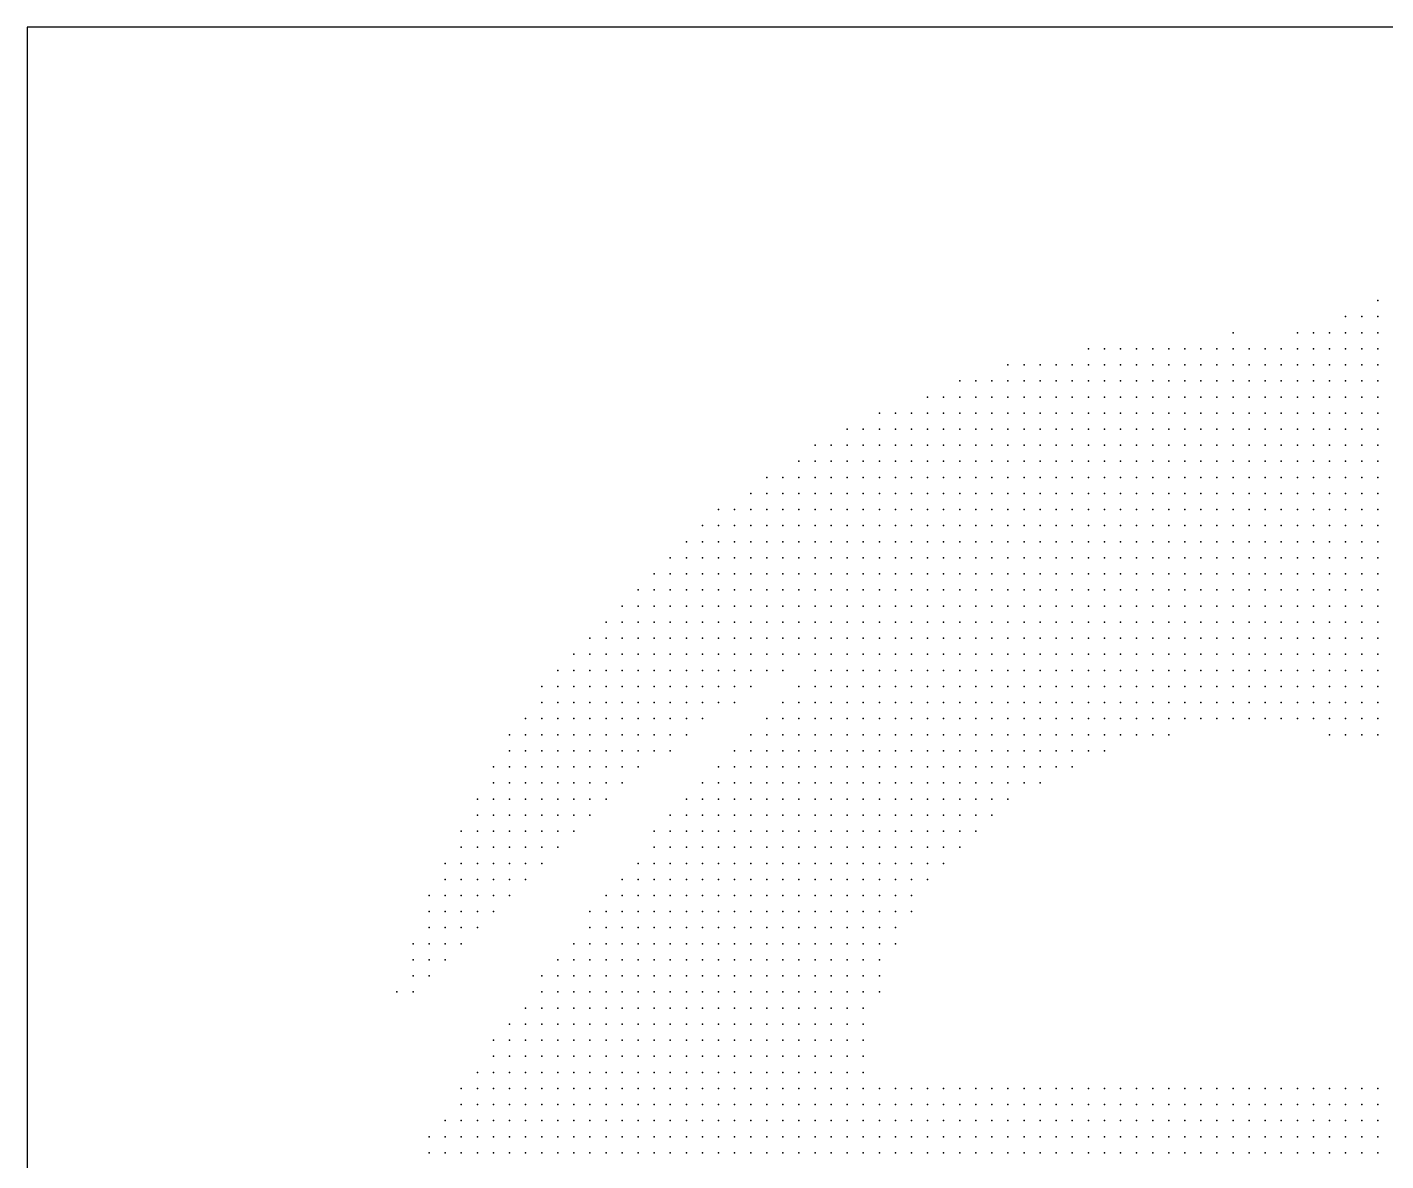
# Model space of a CAD drawing. Header units: millimetres. Extents: x 2848 to 6961, y 1568 to 7914.
# Drawn here: x 3748.3 to 3832.8, y 1649.8 to 1720.3 of the extents above; entities that cross this region are included whole.
import ezdxf

# ---------------------------------------------------------------- set-up
doc = ezdxf.new("R2010")
doc.units = ezdxf.units.MM
doc.header["$PDSIZE"] = -2

msp = doc.modelspace()

# ---------------------------------------------------------------- linework, layer by layer
msp.add_lwpolyline([(3748.282, 1580.289), (3888.282, 1580.289), (3888.282, 1720.289), (3748.282, 1720.289)], close=True)
at = {"color": 140, "true_color": 0x1fbbec}
for p in [(3832.282, 1703.289), (3830.282, 1702.289), (3831.282, 1702.289), (3832.282, 1702.289), (3823.282, 1701.289), (3827.282, 1701.289), (3828.282, 1701.289), (3829.282, 1701.289), (3830.282, 1701.289), (3831.282, 1701.289), (3832.282, 1701.289), (3814.282, 1700.289), (3815.282, 1700.289), (3816.282, 1700.289), (3817.282, 1700.289), (3818.282, 1700.289), (3819.282, 1700.289), (3820.282, 1700.289), (3821.282, 1700.289), (3822.282, 1700.289), (3823.282, 1700.289), (3824.282, 1700.289), (3825.282, 1700.289), (3826.282, 1700.289), (3827.282, 1700.289), (3828.282, 1700.289), (3829.282, 1700.289), (3830.282, 1700.289), (3831.282, 1700.289), (3832.282, 1700.289), (3809.282, 1699.289), (3810.282, 1699.289), (3811.282, 1699.289), (3812.282, 1699.289), (3813.282, 1699.289), (3814.282, 1699.289), (3815.282, 1699.289), (3816.282, 1699.289), (3817.282, 1699.289), (3818.282, 1699.289), (3819.282, 1699.289), (3820.282, 1699.289), (3821.282, 1699.289), (3822.282, 1699.289), (3823.282, 1699.289), (3824.282, 1699.289), (3825.282, 1699.289), (3826.282, 1699.289), (3827.282, 1699.289), (3828.282, 1699.289), (3829.282, 1699.289), (3830.282, 1699.289), (3831.282, 1699.289), (3832.282, 1699.289), (3806.282, 1698.289), (3807.282, 1698.289), (3808.282, 1698.289), (3809.282, 1698.289), (3810.282, 1698.289), (3811.282, 1698.289), (3812.282, 1698.289), (3813.282, 1698.289), (3814.282, 1698.289), (3815.282, 1698.289), (3816.282, 1698.289), (3817.282, 1698.289), (3818.282, 1698.289), (3819.282, 1698.289), (3820.282, 1698.289), (3821.282, 1698.289), (3822.282, 1698.289), (3823.282, 1698.289), (3824.282, 1698.289), (3825.282, 1698.289), (3826.282, 1698.289), (3827.282, 1698.289), (3828.282, 1698.289), (3829.282, 1698.289), (3830.282, 1698.289), (3831.282, 1698.289), (3832.282, 1698.289), (3804.282, 1697.289), (3805.282, 1697.289), (3806.282, 1697.289), (3807.282, 1697.289), (3808.282, 1697.289), (3809.282, 1697.289), (3810.282, 1697.289), (3811.282, 1697.289), (3812.282, 1697.289), (3813.282, 1697.289), (3814.282, 1697.289), (3815.282, 1697.289), (3816.282, 1697.289), (3817.282, 1697.289), (3818.282, 1697.289), (3819.282, 1697.289), (3820.282, 1697.289), (3821.282, 1697.289), (3822.282, 1697.289), (3823.282, 1697.289), (3824.282, 1697.289), (3825.282, 1697.289), (3826.282, 1697.289), (3827.282, 1697.289), (3828.282, 1697.289), (3829.282, 1697.289), (3830.282, 1697.289), (3831.282, 1697.289), (3832.282, 1697.289), (3801.282, 1696.289), (3802.282, 1696.289), (3803.282, 1696.289), (3804.282, 1696.289), (3805.282, 1696.289), (3806.282, 1696.289), (3807.282, 1696.289), (3808.282, 1696.289), (3809.282, 1696.289), (3810.282, 1696.289), (3811.282, 1696.289), (3812.282, 1696.289), (3813.282, 1696.289), (3814.282, 1696.289), (3815.282, 1696.289), (3816.282, 1696.289), (3817.282, 1696.289), (3818.282, 1696.289), (3819.282, 1696.289), (3820.282, 1696.289), (3821.282, 1696.289), (3822.282, 1696.289), (3823.282, 1696.289), (3824.282, 1696.289), (3825.282, 1696.289), (3826.282, 1696.289), (3827.282, 1696.289), (3828.282, 1696.289), (3829.282, 1696.289), (3830.282, 1696.289), (3831.282, 1696.289), (3832.282, 1696.289), (3799.282, 1695.289), (3800.282, 1695.289), (3801.282, 1695.289), (3802.282, 1695.289), (3803.282, 1695.289), (3804.282, 1695.289), (3805.282, 1695.289), (3806.282, 1695.289), (3807.282, 1695.289), (3808.282, 1695.289), (3809.282, 1695.289), (3810.282, 1695.289), (3811.282, 1695.289), (3812.282, 1695.289), (3813.282, 1695.289), (3814.282, 1695.289), (3815.282, 1695.289), (3816.282, 1695.289), (3817.282, 1695.289), (3818.282, 1695.289), (3819.282, 1695.289), (3820.282, 1695.289), (3821.282, 1695.289), (3822.282, 1695.289), (3823.282, 1695.289), (3824.282, 1695.289), (3825.282, 1695.289), (3826.282, 1695.289), (3827.282, 1695.289), (3828.282, 1695.289), (3829.282, 1695.289), (3830.282, 1695.289), (3831.282, 1695.289), (3832.282, 1695.289), (3797.282, 1694.289), (3798.282, 1694.289), (3799.282, 1694.289), (3800.282, 1694.289), (3801.282, 1694.289), (3802.282, 1694.289), (3803.282, 1694.289), (3804.282, 1694.289), (3805.282, 1694.289), (3806.282, 1694.289), (3807.282, 1694.289), (3808.282, 1694.289), (3809.282, 1694.289), (3810.282, 1694.289), (3811.282, 1694.289), (3812.282, 1694.289), (3813.282, 1694.289), (3814.282, 1694.289), (3815.282, 1694.289), (3816.282, 1694.289), (3817.282, 1694.289), (3818.282, 1694.289), (3819.282, 1694.289), (3820.282, 1694.289), (3821.282, 1694.289), (3822.282, 1694.289), (3823.282, 1694.289), (3824.282, 1694.289), (3825.282, 1694.289), (3826.282, 1694.289), (3827.282, 1694.289), (3828.282, 1694.289), (3829.282, 1694.289), (3830.282, 1694.289), (3831.282, 1694.289), (3832.282, 1694.289), (3796.282, 1693.289), (3797.282, 1693.289), (3798.282, 1693.289), (3799.282, 1693.289), (3800.282, 1693.289), (3801.282, 1693.289), (3802.282, 1693.289), (3803.282, 1693.289), (3804.282, 1693.289), (3805.282, 1693.289), (3806.282, 1693.289), (3807.282, 1693.289), (3808.282, 1693.289), (3809.282, 1693.289), (3810.282, 1693.289), (3811.282, 1693.289), (3812.282, 1693.289), (3813.282, 1693.289), (3814.282, 1693.289), (3815.282, 1693.289), (3816.282, 1693.289), (3817.282, 1693.289), (3818.282, 1693.289), (3819.282, 1693.289), (3820.282, 1693.289), (3821.282, 1693.289), (3822.282, 1693.289), (3823.282, 1693.289), (3824.282, 1693.289), (3825.282, 1693.289), (3826.282, 1693.289), (3827.282, 1693.289), (3828.282, 1693.289), (3829.282, 1693.289), (3830.282, 1693.289), (3831.282, 1693.289), (3832.282, 1693.289), (3794.282, 1692.289), (3795.282, 1692.289), (3796.282, 1692.289), (3797.282, 1692.289), (3798.282, 1692.289), (3799.282, 1692.289), (3800.282, 1692.289), (3801.282, 1692.289), (3802.282, 1692.289), (3803.282, 1692.289), (3804.282, 1692.289), (3805.282, 1692.289), (3806.282, 1692.289), (3807.282, 1692.289), (3808.282, 1692.289), (3809.282, 1692.289), (3810.282, 1692.289), (3811.282, 1692.289), (3812.282, 1692.289), (3813.282, 1692.289), (3814.282, 1692.289), (3815.282, 1692.289), (3816.282, 1692.289), (3817.282, 1692.289), (3818.282, 1692.289), (3819.282, 1692.289), (3820.282, 1692.289), (3821.282, 1692.289), (3822.282, 1692.289), (3823.282, 1692.289), (3824.282, 1692.289), (3825.282, 1692.289), (3826.282, 1692.289), (3827.282, 1692.289), (3828.282, 1692.289), (3829.282, 1692.289), (3830.282, 1692.289), (3831.282, 1692.289), (3832.282, 1692.289), (3793.282, 1691.289), (3794.282, 1691.289), (3795.282, 1691.289), (3796.282, 1691.289), (3797.282, 1691.289), (3798.282, 1691.289), (3799.282, 1691.289), (3800.282, 1691.289), (3801.282, 1691.289), (3802.282, 1691.289), (3803.282, 1691.289), (3804.282, 1691.289), (3805.282, 1691.289), (3806.282, 1691.289), (3807.282, 1691.289), (3808.282, 1691.289), (3809.282, 1691.289), (3810.282, 1691.289), (3811.282, 1691.289), (3812.282, 1691.289), (3813.282, 1691.289), (3814.282, 1691.289), (3815.282, 1691.289), (3816.282, 1691.289), (3817.282, 1691.289), (3818.282, 1691.289), (3819.282, 1691.289), (3820.282, 1691.289), (3821.282, 1691.289), (3822.282, 1691.289), (3823.282, 1691.289), (3824.282, 1691.289), (3825.282, 1691.289), (3826.282, 1691.289), (3827.282, 1691.289), (3828.282, 1691.289), (3829.282, 1691.289), (3830.282, 1691.289), (3831.282, 1691.289), (3832.282, 1691.289), (3791.282, 1690.289), (3792.282, 1690.289), (3793.282, 1690.289), (3794.282, 1690.289), (3795.282, 1690.289), (3796.282, 1690.289), (3797.282, 1690.289), (3798.282, 1690.289), (3799.282, 1690.289), (3800.282, 1690.289), (3801.282, 1690.289), (3802.282, 1690.289), (3803.282, 1690.289), (3804.282, 1690.289), (3805.282, 1690.289), (3806.282, 1690.289), (3807.282, 1690.289), (3808.282, 1690.289), (3809.282, 1690.289), (3810.282, 1690.289), (3811.282, 1690.289), (3812.282, 1690.289), (3813.282, 1690.289), (3814.282, 1690.289), (3815.282, 1690.289), (3816.282, 1690.289), (3817.282, 1690.289), (3818.282, 1690.289), (3819.282, 1690.289), (3820.282, 1690.289), (3821.282, 1690.289), (3822.282, 1690.289), (3823.282, 1690.289), (3824.282, 1690.289), (3825.282, 1690.289), (3826.282, 1690.289), (3827.282, 1690.289), (3828.282, 1690.289), (3829.282, 1690.289), (3830.282, 1690.289), (3831.282, 1690.289), (3832.282, 1690.289), (3790.282, 1689.289), (3791.282, 1689.289), (3792.282, 1689.289), (3793.282, 1689.289), (3794.282, 1689.289), (3795.282, 1689.289), (3796.282, 1689.289), (3797.282, 1689.289), (3798.282, 1689.289), (3799.282, 1689.289), (3800.282, 1689.289), (3801.282, 1689.289), (3802.282, 1689.289), (3803.282, 1689.289), (3804.282, 1689.289), (3805.282, 1689.289), (3806.282, 1689.289), (3807.282, 1689.289), (3808.282, 1689.289), (3809.282, 1689.289), (3810.282, 1689.289), (3811.282, 1689.289), (3812.282, 1689.289), (3813.282, 1689.289), (3814.282, 1689.289), (3815.282, 1689.289), (3816.282, 1689.289), (3817.282, 1689.289), (3818.282, 1689.289), (3819.282, 1689.289), (3820.282, 1689.289), (3821.282, 1689.289), (3822.282, 1689.289), (3823.282, 1689.289), (3824.282, 1689.289), (3825.282, 1689.289), (3826.282, 1689.289), (3827.282, 1689.289), (3828.282, 1689.289), (3829.282, 1689.289), (3830.282, 1689.289), (3831.282, 1689.289), (3832.282, 1689.289), (3789.282, 1688.289), (3790.282, 1688.289), (3791.282, 1688.289), (3792.282, 1688.289), (3793.282, 1688.289), (3794.282, 1688.289), (3795.282, 1688.289), (3796.282, 1688.289), (3797.282, 1688.289), (3798.282, 1688.289), (3799.282, 1688.289), (3800.282, 1688.289), (3801.282, 1688.289), (3802.282, 1688.289), (3803.282, 1688.289), (3804.282, 1688.289), (3805.282, 1688.289), (3806.282, 1688.289), (3807.282, 1688.289), (3808.282, 1688.289), (3809.282, 1688.289), (3810.282, 1688.289), (3811.282, 1688.289), (3812.282, 1688.289), (3813.282, 1688.289), (3814.282, 1688.289), (3815.282, 1688.289), (3816.282, 1688.289), (3817.282, 1688.289), (3818.282, 1688.289), (3819.282, 1688.289), (3820.282, 1688.289), (3821.282, 1688.289), (3822.282, 1688.289), (3823.282, 1688.289), (3824.282, 1688.289), (3825.282, 1688.289), (3826.282, 1688.289), (3827.282, 1688.289), (3828.282, 1688.289), (3829.282, 1688.289), (3830.282, 1688.289), (3831.282, 1688.289), (3832.282, 1688.289), (3788.282, 1687.289), (3789.282, 1687.289), (3790.282, 1687.289), (3791.282, 1687.289), (3792.282, 1687.289), (3793.282, 1687.289), (3794.282, 1687.289), (3795.282, 1687.289), (3796.282, 1687.289), (3797.282, 1687.289), (3798.282, 1687.289), (3799.282, 1687.289), (3800.282, 1687.289), (3801.282, 1687.289), (3802.282, 1687.289), (3803.282, 1687.289), (3804.282, 1687.289), (3805.282, 1687.289), (3806.282, 1687.289), (3807.282, 1687.289), (3808.282, 1687.289), (3809.282, 1687.289), (3810.282, 1687.289), (3811.282, 1687.289), (3812.282, 1687.289), (3813.282, 1687.289), (3814.282, 1687.289), (3815.282, 1687.289), (3816.282, 1687.289), (3817.282, 1687.289), (3818.282, 1687.289), (3819.282, 1687.289), (3820.282, 1687.289), (3821.282, 1687.289), (3822.282, 1687.289), (3823.282, 1687.289), (3824.282, 1687.289), (3825.282, 1687.289), (3826.282, 1687.289), (3827.282, 1687.289), (3828.282, 1687.289), (3829.282, 1687.289), (3830.282, 1687.289), (3831.282, 1687.289), (3832.282, 1687.289), (3787.282, 1686.289), (3788.282, 1686.289), (3789.282, 1686.289), (3790.282, 1686.289), (3791.282, 1686.289), (3792.282, 1686.289), (3793.282, 1686.289), (3794.282, 1686.289), (3795.282, 1686.289), (3796.282, 1686.289), (3797.282, 1686.289), (3798.282, 1686.289), (3799.282, 1686.289), (3800.282, 1686.289), (3801.282, 1686.289), (3802.282, 1686.289), (3803.282, 1686.289), (3804.282, 1686.289), (3805.282, 1686.289), (3806.282, 1686.289), (3807.282, 1686.289), (3808.282, 1686.289), (3809.282, 1686.289), (3810.282, 1686.289), (3811.282, 1686.289), (3812.282, 1686.289), (3813.282, 1686.289), (3814.282, 1686.289), (3815.282, 1686.289), (3816.282, 1686.289), (3817.282, 1686.289), (3818.282, 1686.289), (3819.282, 1686.289), (3820.282, 1686.289), (3821.282, 1686.289), (3822.282, 1686.289), (3823.282, 1686.289), (3824.282, 1686.289), (3825.282, 1686.289), (3826.282, 1686.289), (3827.282, 1686.289), (3828.282, 1686.289), (3829.282, 1686.289), (3830.282, 1686.289), (3831.282, 1686.289), (3832.282, 1686.289), (3786.282, 1685.289), (3787.282, 1685.289), (3788.282, 1685.289), (3789.282, 1685.289), (3790.282, 1685.289), (3791.282, 1685.289), (3792.282, 1685.289), (3793.282, 1685.289), (3794.282, 1685.289), (3795.282, 1685.289), (3796.282, 1685.289), (3797.282, 1685.289), (3798.282, 1685.289), (3799.282, 1685.289), (3800.282, 1685.289), (3801.282, 1685.289), (3802.282, 1685.289), (3803.282, 1685.289), (3804.282, 1685.289), (3805.282, 1685.289), (3806.282, 1685.289), (3807.282, 1685.289), (3808.282, 1685.289), (3809.282, 1685.289), (3810.282, 1685.289), (3811.282, 1685.289), (3812.282, 1685.289), (3813.282, 1685.289), (3814.282, 1685.289), (3815.282, 1685.289), (3816.282, 1685.289), (3817.282, 1685.289), (3818.282, 1685.289), (3819.282, 1685.289), (3820.282, 1685.289), (3821.282, 1685.289), (3822.282, 1685.289), (3823.282, 1685.289), (3824.282, 1685.289), (3825.282, 1685.289), (3826.282, 1685.289), (3827.282, 1685.289), (3828.282, 1685.289), (3829.282, 1685.289), (3830.282, 1685.289), (3831.282, 1685.289), (3832.282, 1685.289), (3785.282, 1684.289), (3786.282, 1684.289), (3787.282, 1684.289), (3788.282, 1684.289), (3789.282, 1684.289), (3790.282, 1684.289), (3791.282, 1684.289), (3792.282, 1684.289), (3793.282, 1684.289), (3794.282, 1684.289), (3795.282, 1684.289), (3796.282, 1684.289), (3797.282, 1684.289), (3798.282, 1684.289), (3799.282, 1684.289), (3800.282, 1684.289), (3801.282, 1684.289), (3802.282, 1684.289), (3803.282, 1684.289), (3804.282, 1684.289), (3805.282, 1684.289), (3806.282, 1684.289), (3807.282, 1684.289), (3808.282, 1684.289), (3809.282, 1684.289), (3810.282, 1684.289), (3811.282, 1684.289), (3812.282, 1684.289), (3813.282, 1684.289), (3814.282, 1684.289), (3815.282, 1684.289), (3816.282, 1684.289), (3817.282, 1684.289), (3818.282, 1684.289), (3819.282, 1684.289), (3820.282, 1684.289), (3821.282, 1684.289), (3822.282, 1684.289), (3823.282, 1684.289), (3824.282, 1684.289), (3825.282, 1684.289), (3826.282, 1684.289), (3827.282, 1684.289), (3828.282, 1684.289), (3829.282, 1684.289), (3830.282, 1684.289), (3831.282, 1684.289), (3832.282, 1684.289), (3784.282, 1683.289), (3785.282, 1683.289), (3786.282, 1683.289), (3787.282, 1683.289), (3788.282, 1683.289), (3789.282, 1683.289), (3790.282, 1683.289), (3791.282, 1683.289), (3792.282, 1683.289), (3793.282, 1683.289), (3794.282, 1683.289), (3795.282, 1683.289), (3796.282, 1683.289), (3797.282, 1683.289), (3798.282, 1683.289), (3799.282, 1683.289), (3800.282, 1683.289), (3801.282, 1683.289), (3802.282, 1683.289), (3803.282, 1683.289), (3804.282, 1683.289), (3805.282, 1683.289), (3806.282, 1683.289), (3807.282, 1683.289), (3808.282, 1683.289), (3809.282, 1683.289), (3810.282, 1683.289), (3811.282, 1683.289), (3812.282, 1683.289), (3813.282, 1683.289), (3814.282, 1683.289), (3815.282, 1683.289), (3816.282, 1683.289), (3817.282, 1683.289), (3818.282, 1683.289), (3819.282, 1683.289), (3820.282, 1683.289), (3821.282, 1683.289), (3822.282, 1683.289), (3823.282, 1683.289), (3824.282, 1683.289), (3825.282, 1683.289), (3826.282, 1683.289), (3827.282, 1683.289), (3828.282, 1683.289), (3829.282, 1683.289), (3830.282, 1683.289), (3831.282, 1683.289), (3832.282, 1683.289), (3783.282, 1682.289), (3784.282, 1682.289), (3785.282, 1682.289), (3786.282, 1682.289), (3787.282, 1682.289), (3788.282, 1682.289), (3789.282, 1682.289), (3790.282, 1682.289), (3791.282, 1682.289), (3792.282, 1682.289), (3793.282, 1682.289), (3794.282, 1682.289), (3795.282, 1682.289), (3796.282, 1682.289), (3797.282, 1682.289), (3798.282, 1682.289), (3799.282, 1682.289), (3800.282, 1682.289), (3801.282, 1682.289), (3802.282, 1682.289), (3803.282, 1682.289), (3804.282, 1682.289), (3805.282, 1682.289), (3806.282, 1682.289), (3807.282, 1682.289), (3808.282, 1682.289), (3809.282, 1682.289), (3810.282, 1682.289), (3811.282, 1682.289), (3812.282, 1682.289), (3813.282, 1682.289), (3814.282, 1682.289), (3815.282, 1682.289), (3816.282, 1682.289), (3817.282, 1682.289), (3818.282, 1682.289), (3819.282, 1682.289), (3820.282, 1682.289), (3821.282, 1682.289), (3822.282, 1682.289), (3823.282, 1682.289), (3824.282, 1682.289), (3825.282, 1682.289), (3826.282, 1682.289), (3827.282, 1682.289), (3828.282, 1682.289), (3829.282, 1682.289), (3830.282, 1682.289), (3831.282, 1682.289), (3832.282, 1682.289), (3782.282, 1681.289), (3783.282, 1681.289), (3784.282, 1681.289), (3785.282, 1681.289), (3786.282, 1681.289), (3787.282, 1681.289), (3788.282, 1681.289), (3789.282, 1681.289), (3790.282, 1681.289), (3791.282, 1681.289), (3792.282, 1681.289), (3793.282, 1681.289), (3794.282, 1681.289), (3795.282, 1681.289), (3796.282, 1681.289), (3797.282, 1681.289), (3798.282, 1681.289), (3799.282, 1681.289), (3800.282, 1681.289), (3801.282, 1681.289), (3802.282, 1681.289), (3803.282, 1681.289), (3804.282, 1681.289), (3805.282, 1681.289), (3806.282, 1681.289), (3807.282, 1681.289), (3808.282, 1681.289), (3809.282, 1681.289), (3810.282, 1681.289), (3811.282, 1681.289), (3812.282, 1681.289), (3813.282, 1681.289), (3814.282, 1681.289), (3815.282, 1681.289), (3816.282, 1681.289), (3817.282, 1681.289), (3818.282, 1681.289), (3819.282, 1681.289), (3820.282, 1681.289), (3821.282, 1681.289), (3822.282, 1681.289), (3823.282, 1681.289), (3824.282, 1681.289), (3825.282, 1681.289), (3826.282, 1681.289), (3827.282, 1681.289), (3828.282, 1681.289), (3829.282, 1681.289), (3830.282, 1681.289), (3831.282, 1681.289), (3832.282, 1681.289), (3781.282, 1680.289), (3782.282, 1680.289), (3783.282, 1680.289), (3784.282, 1680.289), (3785.282, 1680.289), (3786.282, 1680.289), (3787.282, 1680.289), (3788.282, 1680.289), (3789.282, 1680.289), (3790.282, 1680.289), (3791.282, 1680.289), (3792.282, 1680.289), (3793.282, 1680.289), (3794.282, 1680.289), (3795.282, 1680.289), (3797.282, 1680.289), (3798.282, 1680.289), (3799.282, 1680.289), (3800.282, 1680.289), (3801.282, 1680.289), (3802.282, 1680.289), (3803.282, 1680.289), (3804.282, 1680.289), (3805.282, 1680.289), (3806.282, 1680.289), (3807.282, 1680.289), (3808.282, 1680.289), (3809.282, 1680.289), (3810.282, 1680.289), (3811.282, 1680.289), (3812.282, 1680.289), (3813.282, 1680.289), (3814.282, 1680.289), (3815.282, 1680.289), (3816.282, 1680.289), (3817.282, 1680.289), (3818.282, 1680.289), (3819.282, 1680.289), (3820.282, 1680.289), (3821.282, 1680.289), (3822.282, 1680.289), (3823.282, 1680.289), (3824.282, 1680.289), (3825.282, 1680.289), (3826.282, 1680.289), (3827.282, 1680.289), (3828.282, 1680.289), (3829.282, 1680.289), (3830.282, 1680.289), (3831.282, 1680.289), (3832.282, 1680.289), (3780.282, 1679.289), (3781.282, 1679.289), (3782.282, 1679.289), (3783.282, 1679.289), (3784.282, 1679.289), (3785.282, 1679.289), (3786.282, 1679.289), (3787.282, 1679.289), (3788.282, 1679.289), (3789.282, 1679.289), (3790.282, 1679.289), (3791.282, 1679.289), (3792.282, 1679.289), (3793.282, 1679.289), (3796.282, 1679.289), (3797.282, 1679.289), (3798.282, 1679.289), (3799.282, 1679.289), (3800.282, 1679.289), (3801.282, 1679.289), (3802.282, 1679.289), (3803.282, 1679.289), (3804.282, 1679.289), (3805.282, 1679.289), (3806.282, 1679.289), (3807.282, 1679.289), (3808.282, 1679.289), (3809.282, 1679.289), (3810.282, 1679.289), (3811.282, 1679.289), (3812.282, 1679.289), (3813.282, 1679.289), (3814.282, 1679.289), (3815.282, 1679.289), (3816.282, 1679.289), (3817.282, 1679.289), (3818.282, 1679.289), (3819.282, 1679.289), (3820.282, 1679.289), (3821.282, 1679.289), (3822.282, 1679.289), (3823.282, 1679.289), (3824.282, 1679.289), (3825.282, 1679.289), (3826.282, 1679.289), (3827.282, 1679.289), (3828.282, 1679.289), (3829.282, 1679.289), (3830.282, 1679.289), (3831.282, 1679.289), (3832.282, 1679.289), (3780.282, 1678.289), (3781.282, 1678.289), (3782.282, 1678.289), (3783.282, 1678.289), (3784.282, 1678.289), (3785.282, 1678.289), (3786.282, 1678.289), (3787.282, 1678.289), (3788.282, 1678.289), (3789.282, 1678.289), (3790.282, 1678.289), (3791.282, 1678.289), (3792.282, 1678.289), (3795.282, 1678.289), (3796.282, 1678.289), (3797.282, 1678.289), (3798.282, 1678.289), (3799.282, 1678.289), (3800.282, 1678.289), (3801.282, 1678.289), (3802.282, 1678.289), (3803.282, 1678.289), (3804.282, 1678.289), (3805.282, 1678.289), (3806.282, 1678.289), (3807.282, 1678.289), (3808.282, 1678.289), (3809.282, 1678.289), (3810.282, 1678.289), (3811.282, 1678.289), (3812.282, 1678.289), (3813.282, 1678.289), (3814.282, 1678.289), (3815.282, 1678.289), (3816.282, 1678.289), (3817.282, 1678.289), (3818.282, 1678.289), (3819.282, 1678.289), (3820.282, 1678.289), (3821.282, 1678.289), (3822.282, 1678.289), (3823.282, 1678.289), (3824.282, 1678.289), (3825.282, 1678.289), (3826.282, 1678.289), (3827.282, 1678.289), (3828.282, 1678.289), (3829.282, 1678.289), (3830.282, 1678.289), (3831.282, 1678.289), (3832.282, 1678.289), (3779.282, 1677.289), (3780.282, 1677.289), (3781.282, 1677.289), (3782.282, 1677.289), (3783.282, 1677.289), (3784.282, 1677.289), (3785.282, 1677.289), (3786.282, 1677.289), (3787.282, 1677.289), (3788.282, 1677.289), (3789.282, 1677.289), (3790.282, 1677.289), (3794.282, 1677.289), (3795.282, 1677.289), (3796.282, 1677.289), (3797.282, 1677.289), (3798.282, 1677.289), (3799.282, 1677.289), (3800.282, 1677.289), (3801.282, 1677.289), (3802.282, 1677.289), (3803.282, 1677.289), (3804.282, 1677.289), (3805.282, 1677.289), (3806.282, 1677.289), (3807.282, 1677.289), (3808.282, 1677.289), (3809.282, 1677.289), (3810.282, 1677.289), (3811.282, 1677.289), (3812.282, 1677.289), (3813.282, 1677.289), (3814.282, 1677.289), (3815.282, 1677.289), (3816.282, 1677.289), (3817.282, 1677.289), (3818.282, 1677.289), (3819.282, 1677.289), (3820.282, 1677.289), (3821.282, 1677.289), (3822.282, 1677.289), (3823.282, 1677.289), (3824.282, 1677.289), (3825.282, 1677.289), (3826.282, 1677.289), (3827.282, 1677.289), (3828.282, 1677.289), (3829.282, 1677.289), (3830.282, 1677.289), (3831.282, 1677.289), (3832.282, 1677.289), (3778.282, 1676.289), (3779.282, 1676.289), (3780.282, 1676.289), (3781.282, 1676.289), (3782.282, 1676.289), (3783.282, 1676.289), (3784.282, 1676.289), (3785.282, 1676.289), (3786.282, 1676.289), (3787.282, 1676.289), (3788.282, 1676.289), (3789.282, 1676.289), (3793.282, 1676.289), (3794.282, 1676.289), (3795.282, 1676.289), (3796.282, 1676.289), (3797.282, 1676.289), (3798.282, 1676.289), (3799.282, 1676.289), (3800.282, 1676.289), (3801.282, 1676.289), (3802.282, 1676.289), (3803.282, 1676.289), (3804.282, 1676.289), (3805.282, 1676.289), (3806.282, 1676.289), (3807.282, 1676.289), (3808.282, 1676.289), (3809.282, 1676.289), (3810.282, 1676.289), (3811.282, 1676.289), (3812.282, 1676.289), (3813.282, 1676.289), (3814.282, 1676.289), (3815.282, 1676.289), (3816.282, 1676.289), (3817.282, 1676.289), (3818.282, 1676.289), (3819.282, 1676.289), (3829.282, 1676.289), (3830.282, 1676.289), (3831.282, 1676.289), (3832.282, 1676.289), (3778.282, 1675.289), (3779.282, 1675.289), (3780.282, 1675.289), (3781.282, 1675.289), (3782.282, 1675.289), (3783.282, 1675.289), (3784.282, 1675.289), (3785.282, 1675.289), (3786.282, 1675.289), (3787.282, 1675.289), (3788.282, 1675.289), (3792.282, 1675.289), (3793.282, 1675.289), (3794.282, 1675.289), (3795.282, 1675.289), (3796.282, 1675.289), (3797.282, 1675.289), (3798.282, 1675.289), (3799.282, 1675.289), (3800.282, 1675.289), (3801.282, 1675.289), (3802.282, 1675.289), (3803.282, 1675.289), (3804.282, 1675.289), (3805.282, 1675.289), (3806.282, 1675.289), (3807.282, 1675.289), (3808.282, 1675.289), (3809.282, 1675.289), (3810.282, 1675.289), (3811.282, 1675.289), (3812.282, 1675.289), (3813.282, 1675.289), (3814.282, 1675.289), (3815.282, 1675.289), (3777.282, 1674.289), (3778.282, 1674.289), (3779.282, 1674.289), (3780.282, 1674.289), (3781.282, 1674.289), (3782.282, 1674.289), (3783.282, 1674.289), (3784.282, 1674.289), (3785.282, 1674.289), (3786.282, 1674.289), (3791.282, 1674.289), (3792.282, 1674.289), (3793.282, 1674.289), (3794.282, 1674.289), (3795.282, 1674.289), (3796.282, 1674.289), (3797.282, 1674.289), (3798.282, 1674.289), (3799.282, 1674.289), (3800.282, 1674.289), (3801.282, 1674.289), (3802.282, 1674.289), (3803.282, 1674.289), (3804.282, 1674.289), (3805.282, 1674.289), (3806.282, 1674.289), (3807.282, 1674.289), (3808.282, 1674.289), (3809.282, 1674.289), (3810.282, 1674.289), (3811.282, 1674.289), (3812.282, 1674.289), (3813.282, 1674.289), (3777.282, 1673.289), (3778.282, 1673.289), (3779.282, 1673.289), (3780.282, 1673.289), (3781.282, 1673.289), (3782.282, 1673.289), (3783.282, 1673.289), (3784.282, 1673.289), (3785.282, 1673.289), (3790.282, 1673.289), (3791.282, 1673.289), (3792.282, 1673.289), (3793.282, 1673.289), (3794.282, 1673.289), (3795.282, 1673.289), (3796.282, 1673.289), (3797.282, 1673.289), (3798.282, 1673.289), (3799.282, 1673.289), (3800.282, 1673.289), (3801.282, 1673.289), (3802.282, 1673.289), (3803.282, 1673.289), (3804.282, 1673.289), (3805.282, 1673.289), (3806.282, 1673.289), (3807.282, 1673.289), (3808.282, 1673.289), (3809.282, 1673.289), (3810.282, 1673.289), (3811.282, 1673.289), (3776.282, 1672.289), (3777.282, 1672.289), (3778.282, 1672.289), (3779.282, 1672.289), (3780.282, 1672.289), (3781.282, 1672.289), (3782.282, 1672.289), (3783.282, 1672.289), (3784.282, 1672.289), (3789.282, 1672.289), (3790.282, 1672.289), (3791.282, 1672.289), (3792.282, 1672.289), (3793.282, 1672.289), (3794.282, 1672.289), (3795.282, 1672.289), (3796.282, 1672.289), (3797.282, 1672.289), (3798.282, 1672.289), (3799.282, 1672.289), (3800.282, 1672.289), (3801.282, 1672.289), (3802.282, 1672.289), (3803.282, 1672.289), (3804.282, 1672.289), (3805.282, 1672.289), (3806.282, 1672.289), (3807.282, 1672.289), (3808.282, 1672.289), (3809.282, 1672.289), (3776.282, 1671.289), (3777.282, 1671.289), (3778.282, 1671.289), (3779.282, 1671.289), (3780.282, 1671.289), (3781.282, 1671.289), (3782.282, 1671.289), (3783.282, 1671.289), (3788.282, 1671.289), (3789.282, 1671.289), (3790.282, 1671.289), (3791.282, 1671.289), (3792.282, 1671.289), (3793.282, 1671.289), (3794.282, 1671.289), (3795.282, 1671.289), (3796.282, 1671.289), (3797.282, 1671.289), (3798.282, 1671.289), (3799.282, 1671.289), (3800.282, 1671.289), (3801.282, 1671.289), (3802.282, 1671.289), (3803.282, 1671.289), (3804.282, 1671.289), (3805.282, 1671.289), (3806.282, 1671.289), (3807.282, 1671.289), (3808.282, 1671.289), (3775.282, 1670.289), (3776.282, 1670.289), (3777.282, 1670.289), (3778.282, 1670.289), (3779.282, 1670.289), (3780.282, 1670.289), (3781.282, 1670.289), (3782.282, 1670.289), (3787.282, 1670.289), (3788.282, 1670.289), (3789.282, 1670.289), (3790.282, 1670.289), (3791.282, 1670.289), (3792.282, 1670.289), (3793.282, 1670.289), (3794.282, 1670.289), (3795.282, 1670.289), (3796.282, 1670.289), (3797.282, 1670.289), (3798.282, 1670.289), (3799.282, 1670.289), (3800.282, 1670.289), (3801.282, 1670.289), (3802.282, 1670.289), (3803.282, 1670.289), (3804.282, 1670.289), (3805.282, 1670.289), (3806.282, 1670.289), (3807.282, 1670.289), (3775.282, 1669.289), (3776.282, 1669.289), (3777.282, 1669.289), (3778.282, 1669.289), (3779.282, 1669.289), (3780.282, 1669.289), (3781.282, 1669.289), (3787.282, 1669.289), (3788.282, 1669.289), (3789.282, 1669.289), (3790.282, 1669.289), (3791.282, 1669.289), (3792.282, 1669.289), (3793.282, 1669.289), (3794.282, 1669.289), (3795.282, 1669.289), (3796.282, 1669.289), (3797.282, 1669.289), (3798.282, 1669.289), (3799.282, 1669.289), (3800.282, 1669.289), (3801.282, 1669.289), (3802.282, 1669.289), (3803.282, 1669.289), (3804.282, 1669.289), (3805.282, 1669.289), (3806.282, 1669.289), (3774.282, 1668.289), (3775.282, 1668.289), (3776.282, 1668.289), (3777.282, 1668.289), (3778.282, 1668.289), (3779.282, 1668.289), (3780.282, 1668.289), (3786.282, 1668.289), (3787.282, 1668.289), (3788.282, 1668.289), (3789.282, 1668.289), (3790.282, 1668.289), (3791.282, 1668.289), (3792.282, 1668.289), (3793.282, 1668.289), (3794.282, 1668.289), (3795.282, 1668.289), (3796.282, 1668.289), (3797.282, 1668.289), (3798.282, 1668.289), (3799.282, 1668.289), (3800.282, 1668.289), (3801.282, 1668.289), (3802.282, 1668.289), (3803.282, 1668.289), (3804.282, 1668.289), (3805.282, 1668.289), (3774.282, 1667.289), (3775.282, 1667.289), (3776.282, 1667.289), (3777.282, 1667.289), (3778.282, 1667.289), (3779.282, 1667.289), (3785.282, 1667.289), (3786.282, 1667.289), (3787.282, 1667.289), (3788.282, 1667.289), (3789.282, 1667.289), (3790.282, 1667.289), (3791.282, 1667.289), (3792.282, 1667.289), (3793.282, 1667.289), (3794.282, 1667.289), (3795.282, 1667.289), (3796.282, 1667.289), (3797.282, 1667.289), (3798.282, 1667.289), (3799.282, 1667.289), (3800.282, 1667.289), (3801.282, 1667.289), (3802.282, 1667.289), (3803.282, 1667.289), (3804.282, 1667.289), (3773.282, 1666.289), (3774.282, 1666.289), (3775.282, 1666.289), (3776.282, 1666.289), (3777.282, 1666.289), (3778.282, 1666.289), (3784.282, 1666.289), (3785.282, 1666.289), (3786.282, 1666.289), (3787.282, 1666.289), (3788.282, 1666.289), (3789.282, 1666.289), (3790.282, 1666.289), (3791.282, 1666.289), (3792.282, 1666.289), (3793.282, 1666.289), (3794.282, 1666.289), (3795.282, 1666.289), (3796.282, 1666.289), (3797.282, 1666.289), (3798.282, 1666.289), (3799.282, 1666.289), (3800.282, 1666.289), (3801.282, 1666.289), (3802.282, 1666.289), (3803.282, 1666.289), (3773.282, 1665.289), (3774.282, 1665.289), (3775.282, 1665.289), (3776.282, 1665.289), (3777.282, 1665.289), (3783.282, 1665.289), (3784.282, 1665.289), (3785.282, 1665.289), (3786.282, 1665.289), (3787.282, 1665.289), (3788.282, 1665.289), (3789.282, 1665.289), (3790.282, 1665.289), (3791.282, 1665.289), (3792.282, 1665.289), (3793.282, 1665.289), (3794.282, 1665.289), (3795.282, 1665.289), (3796.282, 1665.289), (3797.282, 1665.289), (3798.282, 1665.289), (3799.282, 1665.289), (3800.282, 1665.289), (3801.282, 1665.289), (3802.282, 1665.289), (3803.282, 1665.289), (3773.282, 1664.289), (3774.282, 1664.289), (3775.282, 1664.289), (3776.282, 1664.289), (3783.282, 1664.289), (3784.282, 1664.289), (3785.282, 1664.289), (3786.282, 1664.289), (3787.282, 1664.289), (3788.282, 1664.289), (3789.282, 1664.289), (3790.282, 1664.289), (3791.282, 1664.289), (3792.282, 1664.289), (3793.282, 1664.289), (3794.282, 1664.289), (3795.282, 1664.289), (3796.282, 1664.289), (3797.282, 1664.289), (3798.282, 1664.289), (3799.282, 1664.289), (3800.282, 1664.289), (3801.282, 1664.289), (3802.282, 1664.289), (3772.282, 1663.289), (3773.282, 1663.289), (3774.282, 1663.289), (3775.282, 1663.289), (3782.282, 1663.289), (3783.282, 1663.289), (3784.282, 1663.289), (3785.282, 1663.289), (3786.282, 1663.289), (3787.282, 1663.289), (3788.282, 1663.289), (3789.282, 1663.289), (3790.282, 1663.289), (3791.282, 1663.289), (3792.282, 1663.289), (3793.282, 1663.289), (3794.282, 1663.289), (3795.282, 1663.289), (3796.282, 1663.289), (3797.282, 1663.289), (3798.282, 1663.289), (3799.282, 1663.289), (3800.282, 1663.289), (3801.282, 1663.289), (3802.282, 1663.289), (3772.282, 1662.289), (3773.282, 1662.289), (3774.282, 1662.289), (3781.282, 1662.289), (3782.282, 1662.289), (3783.282, 1662.289), (3784.282, 1662.289), (3785.282, 1662.289), (3786.282, 1662.289), (3787.282, 1662.289), (3788.282, 1662.289), (3789.282, 1662.289), (3790.282, 1662.289), (3791.282, 1662.289), (3792.282, 1662.289), (3793.282, 1662.289), (3794.282, 1662.289), (3795.282, 1662.289), (3796.282, 1662.289), (3797.282, 1662.289), (3798.282, 1662.289), (3799.282, 1662.289), (3800.282, 1662.289), (3801.282, 1662.289), (3772.282, 1661.289), (3773.282, 1661.289), (3780.282, 1661.289), (3781.282, 1661.289), (3782.282, 1661.289), (3783.282, 1661.289), (3784.282, 1661.289), (3785.282, 1661.289), (3786.282, 1661.289), (3787.282, 1661.289), (3788.282, 1661.289), (3789.282, 1661.289), (3790.282, 1661.289), (3791.282, 1661.289), (3792.282, 1661.289), (3793.282, 1661.289), (3794.282, 1661.289), (3795.282, 1661.289), (3796.282, 1661.289), (3797.282, 1661.289), (3798.282, 1661.289), (3799.282, 1661.289), (3800.282, 1661.289), (3801.282, 1661.289), (3771.282, 1660.289), (3772.282, 1660.289), (3780.282, 1660.289), (3781.282, 1660.289), (3782.282, 1660.289), (3783.282, 1660.289), (3784.282, 1660.289), (3785.282, 1660.289), (3786.282, 1660.289), (3787.282, 1660.289), (3788.282, 1660.289), (3789.282, 1660.289), (3790.282, 1660.289), (3791.282, 1660.289), (3792.282, 1660.289), (3793.282, 1660.289), (3794.282, 1660.289), (3795.282, 1660.289), (3796.282, 1660.289), (3797.282, 1660.289), (3798.282, 1660.289), (3799.282, 1660.289), (3800.282, 1660.289), (3801.282, 1660.289), (3779.282, 1659.289), (3780.282, 1659.289), (3781.282, 1659.289), (3782.282, 1659.289), (3783.282, 1659.289), (3784.282, 1659.289), (3785.282, 1659.289), (3786.282, 1659.289), (3787.282, 1659.289), (3788.282, 1659.289), (3789.282, 1659.289), (3790.282, 1659.289), (3791.282, 1659.289), (3792.282, 1659.289), (3793.282, 1659.289), (3794.282, 1659.289), (3795.282, 1659.289), (3796.282, 1659.289), (3797.282, 1659.289), (3798.282, 1659.289), (3799.282, 1659.289), (3800.282, 1659.289), (3778.282, 1658.289), (3779.282, 1658.289), (3780.282, 1658.289), (3781.282, 1658.289), (3782.282, 1658.289), (3783.282, 1658.289), (3784.282, 1658.289), (3785.282, 1658.289), (3786.282, 1658.289), (3787.282, 1658.289), (3788.282, 1658.289), (3789.282, 1658.289), (3790.282, 1658.289), (3791.282, 1658.289), (3792.282, 1658.289), (3793.282, 1658.289), (3794.282, 1658.289), (3795.282, 1658.289), (3796.282, 1658.289), (3797.282, 1658.289), (3798.282, 1658.289), (3799.282, 1658.289), (3800.282, 1658.289), (3777.282, 1657.289), (3778.282, 1657.289), (3779.282, 1657.289), (3780.282, 1657.289), (3781.282, 1657.289), (3782.282, 1657.289), (3783.282, 1657.289), (3784.282, 1657.289), (3785.282, 1657.289), (3786.282, 1657.289), (3787.282, 1657.289), (3788.282, 1657.289), (3789.282, 1657.289), (3790.282, 1657.289), (3791.282, 1657.289), (3792.282, 1657.289), (3793.282, 1657.289), (3794.282, 1657.289), (3795.282, 1657.289), (3796.282, 1657.289), (3797.282, 1657.289), (3798.282, 1657.289), (3799.282, 1657.289), (3800.282, 1657.289), (3777.282, 1656.289), (3778.282, 1656.289), (3779.282, 1656.289), (3780.282, 1656.289), (3781.282, 1656.289), (3782.282, 1656.289), (3783.282, 1656.289), (3784.282, 1656.289), (3785.282, 1656.289), (3786.282, 1656.289), (3787.282, 1656.289), (3788.282, 1656.289), (3789.282, 1656.289), (3790.282, 1656.289), (3791.282, 1656.289), (3792.282, 1656.289), (3793.282, 1656.289), (3794.282, 1656.289), (3795.282, 1656.289), (3796.282, 1656.289), (3797.282, 1656.289), (3798.282, 1656.289), (3799.282, 1656.289), (3800.282, 1656.289), (3776.282, 1655.289), (3777.282, 1655.289), (3778.282, 1655.289), (3779.282, 1655.289), (3780.282, 1655.289), (3781.282, 1655.289), (3782.282, 1655.289), (3783.282, 1655.289), (3784.282, 1655.289), (3785.282, 1655.289), (3786.282, 1655.289), (3787.282, 1655.289), (3788.282, 1655.289), (3789.282, 1655.289), (3790.282, 1655.289), (3791.282, 1655.289), (3792.282, 1655.289), (3793.282, 1655.289), (3794.282, 1655.289), (3795.282, 1655.289), (3796.282, 1655.289), (3797.282, 1655.289), (3798.282, 1655.289), (3799.282, 1655.289), (3800.282, 1655.289), (3775.282, 1654.289), (3776.282, 1654.289), (3777.282, 1654.289), (3778.282, 1654.289), (3779.282, 1654.289), (3780.282, 1654.289), (3781.282, 1654.289), (3782.282, 1654.289), (3783.282, 1654.289), (3784.282, 1654.289), (3785.282, 1654.289), (3786.282, 1654.289), (3787.282, 1654.289), (3788.282, 1654.289), (3789.282, 1654.289), (3790.282, 1654.289), (3791.282, 1654.289), (3792.282, 1654.289), (3793.282, 1654.289), (3794.282, 1654.289), (3795.282, 1654.289), (3796.282, 1654.289), (3797.282, 1654.289), (3798.282, 1654.289), (3799.282, 1654.289), (3800.282, 1654.289), (3801.282, 1654.289), (3802.282, 1654.289), (3803.282, 1654.289), (3804.282, 1654.289), (3805.282, 1654.289), (3806.282, 1654.289), (3807.282, 1654.289), (3808.282, 1654.289), (3809.282, 1654.289), (3810.282, 1654.289), (3811.282, 1654.289), (3812.282, 1654.289), (3813.282, 1654.289), (3814.282, 1654.289), (3815.282, 1654.289), (3816.282, 1654.289), (3817.282, 1654.289), (3818.282, 1654.289), (3819.282, 1654.289), (3820.282, 1654.289), (3821.282, 1654.289), (3822.282, 1654.289), (3823.282, 1654.289), (3824.282, 1654.289), (3825.282, 1654.289), (3826.282, 1654.289), (3827.282, 1654.289), (3828.282, 1654.289), (3829.282, 1654.289), (3830.282, 1654.289), (3831.282, 1654.289), (3832.282, 1654.289), (3775.282, 1653.289), (3776.282, 1653.289), (3777.282, 1653.289), (3778.282, 1653.289), (3779.282, 1653.289), (3780.282, 1653.289), (3781.282, 1653.289), (3782.282, 1653.289), (3783.282, 1653.289), (3784.282, 1653.289), (3785.282, 1653.289), (3786.282, 1653.289), (3787.282, 1653.289), (3788.282, 1653.289), (3789.282, 1653.289), (3790.282, 1653.289), (3791.282, 1653.289), (3792.282, 1653.289), (3793.282, 1653.289), (3794.282, 1653.289), (3795.282, 1653.289), (3796.282, 1653.289), (3797.282, 1653.289), (3798.282, 1653.289), (3799.282, 1653.289), (3800.282, 1653.289), (3801.282, 1653.289), (3802.282, 1653.289), (3803.282, 1653.289), (3804.282, 1653.289), (3805.282, 1653.289), (3806.282, 1653.289), (3807.282, 1653.289), (3808.282, 1653.289), (3809.282, 1653.289), (3810.282, 1653.289), (3811.282, 1653.289), (3812.282, 1653.289), (3813.282, 1653.289), (3814.282, 1653.289), (3815.282, 1653.289), (3816.282, 1653.289), (3817.282, 1653.289), (3818.282, 1653.289), (3819.282, 1653.289), (3820.282, 1653.289), (3821.282, 1653.289), (3822.282, 1653.289), (3823.282, 1653.289), (3824.282, 1653.289), (3825.282, 1653.289), (3826.282, 1653.289), (3827.282, 1653.289), (3828.282, 1653.289), (3829.282, 1653.289), (3830.282, 1653.289), (3831.282, 1653.289), (3832.282, 1653.289), (3774.282, 1652.289), (3775.282, 1652.289), (3776.282, 1652.289), (3777.282, 1652.289), (3778.282, 1652.289), (3779.282, 1652.289), (3780.282, 1652.289), (3781.282, 1652.289), (3782.282, 1652.289), (3783.282, 1652.289), (3784.282, 1652.289), (3785.282, 1652.289), (3786.282, 1652.289), (3787.282, 1652.289), (3788.282, 1652.289), (3789.282, 1652.289), (3790.282, 1652.289), (3791.282, 1652.289), (3792.282, 1652.289), (3793.282, 1652.289), (3794.282, 1652.289), (3795.282, 1652.289), (3796.282, 1652.289), (3797.282, 1652.289), (3798.282, 1652.289), (3799.282, 1652.289), (3800.282, 1652.289), (3801.282, 1652.289), (3802.282, 1652.289), (3803.282, 1652.289), (3804.282, 1652.289), (3805.282, 1652.289), (3806.282, 1652.289), (3807.282, 1652.289), (3808.282, 1652.289), (3809.282, 1652.289), (3810.282, 1652.289), (3811.282, 1652.289), (3812.282, 1652.289), (3813.282, 1652.289), (3814.282, 1652.289), (3815.282, 1652.289), (3816.282, 1652.289), (3817.282, 1652.289), (3818.282, 1652.289), (3819.282, 1652.289), (3820.282, 1652.289), (3821.282, 1652.289), (3822.282, 1652.289), (3823.282, 1652.289), (3824.282, 1652.289), (3825.282, 1652.289), (3826.282, 1652.289), (3827.282, 1652.289), (3828.282, 1652.289), (3829.282, 1652.289), (3830.282, 1652.289), (3831.282, 1652.289), (3832.282, 1652.289), (3773.282, 1651.289), (3774.282, 1651.289), (3775.282, 1651.289), (3776.282, 1651.289), (3777.282, 1651.289), (3778.282, 1651.289), (3779.282, 1651.289), (3780.282, 1651.289), (3781.282, 1651.289), (3782.282, 1651.289), (3783.282, 1651.289), (3784.282, 1651.289), (3785.282, 1651.289), (3786.282, 1651.289), (3787.282, 1651.289), (3788.282, 1651.289), (3789.282, 1651.289), (3790.282, 1651.289), (3791.282, 1651.289), (3792.282, 1651.289), (3793.282, 1651.289), (3794.282, 1651.289), (3795.282, 1651.289), (3796.282, 1651.289), (3797.282, 1651.289), (3798.282, 1651.289), (3799.282, 1651.289), (3800.282, 1651.289), (3801.282, 1651.289), (3802.282, 1651.289), (3803.282, 1651.289), (3804.282, 1651.289), (3805.282, 1651.289), (3806.282, 1651.289), (3807.282, 1651.289), (3808.282, 1651.289), (3809.282, 1651.289), (3810.282, 1651.289), (3811.282, 1651.289), (3812.282, 1651.289), (3813.282, 1651.289), (3814.282, 1651.289), (3815.282, 1651.289), (3816.282, 1651.289), (3817.282, 1651.289), (3818.282, 1651.289), (3819.282, 1651.289), (3820.282, 1651.289), (3821.282, 1651.289), (3822.282, 1651.289), (3823.282, 1651.289), (3824.282, 1651.289), (3825.282, 1651.289), (3826.282, 1651.289), (3827.282, 1651.289), (3828.282, 1651.289), (3829.282, 1651.289), (3830.282, 1651.289), (3831.282, 1651.289), (3832.282, 1651.289), (3773.282, 1650.289), (3774.282, 1650.289), (3775.282, 1650.289), (3776.282, 1650.289), (3777.282, 1650.289), (3778.282, 1650.289), (3779.282, 1650.289), (3780.282, 1650.289), (3781.282, 1650.289), (3782.282, 1650.289), (3783.282, 1650.289), (3784.282, 1650.289), (3785.282, 1650.289), (3786.282, 1650.289), (3787.282, 1650.289), (3788.282, 1650.289), (3789.282, 1650.289), (3790.282, 1650.289), (3791.282, 1650.289), (3792.282, 1650.289), (3793.282, 1650.289), (3794.282, 1650.289), (3795.282, 1650.289), (3796.282, 1650.289), (3797.282, 1650.289), (3798.282, 1650.289), (3799.282, 1650.289), (3800.282, 1650.289), (3801.282, 1650.289), (3802.282, 1650.289), (3803.282, 1650.289), (3804.282, 1650.289), (3805.282, 1650.289), (3806.282, 1650.289), (3807.282, 1650.289), (3808.282, 1650.289), (3809.282, 1650.289), (3810.282, 1650.289), (3811.282, 1650.289), (3812.282, 1650.289), (3813.282, 1650.289), (3814.282, 1650.289), (3815.282, 1650.289), (3816.282, 1650.289), (3817.282, 1650.289), (3818.282, 1650.289), (3819.282, 1650.289), (3820.282, 1650.289), (3821.282, 1650.289), (3822.282, 1650.289), (3823.282, 1650.289), (3824.282, 1650.289), (3825.282, 1650.289), (3826.282, 1650.289), (3827.282, 1650.289), (3828.282, 1650.289), (3829.282, 1650.289), (3830.282, 1650.289), (3831.282, 1650.289), (3832.282, 1650.289)]:
    msp.add_point(p, dxfattribs=at)

doc.saveas('drawing.dxf')
